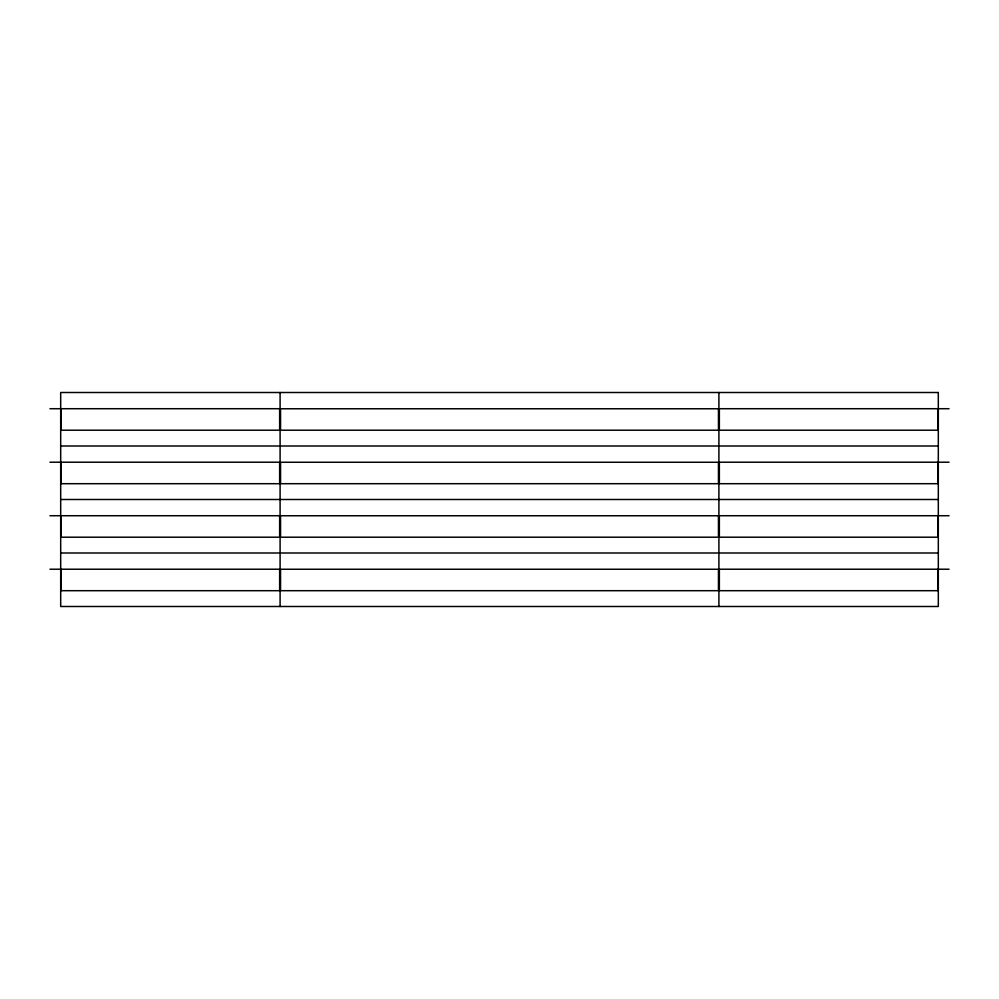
<?xml version="1.0" encoding="UTF-8"?>
<svg xmlns="http://www.w3.org/2000/svg" width="999" height="999" viewBox="0 0 999 999"><rect width="100%" height="100%" fill="white"/><g stroke="black" fill="none" stroke-linecap="round" stroke-linejoin="round"><path stroke-width="1.5" d="M49.95 408.716L60.689 408.716M938.311 408.716L949.05 408.716M60.689 446.004L938.311 446.004M49.95 462.212L60.689 462.212M938.311 462.212L949.05 462.212M60.689 499.5L938.311 499.5M49.95 515.721L60.689 515.721M938.311 515.721L949.05 515.721M60.689 552.996L938.311 552.996M49.95 569.218L60.689 569.218M938.311 569.218L949.05 569.218M718.905 392.507L718.905 606.493M280.095 392.507L280.095 606.493M938.311 392.507L60.689 392.507L60.689 606.493L938.311 606.493L938.311 392.507M279.645 408.716L61.139 408.716L61.139 430.207L279.645 430.207L279.645 408.716M718.456 408.766L280.544 408.766L280.544 430.207L718.456 430.207L718.456 408.766M937.861 408.716L719.355 408.716L719.355 430.207L937.861 430.207L937.861 408.716M279.645 462.212L61.139 462.212L61.139 483.703L279.645 483.703L279.645 462.212M718.456 462.262L280.544 462.262L280.544 483.703L718.456 483.703L718.456 462.262M937.861 462.212L719.355 462.212L719.355 483.703L937.861 483.703L937.861 462.212M279.645 515.721L61.139 515.721L61.139 537.2L279.645 537.2L279.645 515.721M718.456 515.759L280.544 515.759L280.544 537.2L718.456 537.2L718.456 515.759M937.861 515.721L719.355 515.721L719.355 537.2L937.861 537.2L937.861 515.721M279.645 569.218L61.139 569.218L61.139 590.696L279.645 590.696L279.645 569.218M718.456 569.255L280.544 569.255L280.544 590.696L718.456 590.696L718.456 569.255M937.861 569.218L719.355 569.218L719.355 590.696L937.861 590.696L937.861 569.218"/></g></svg>
